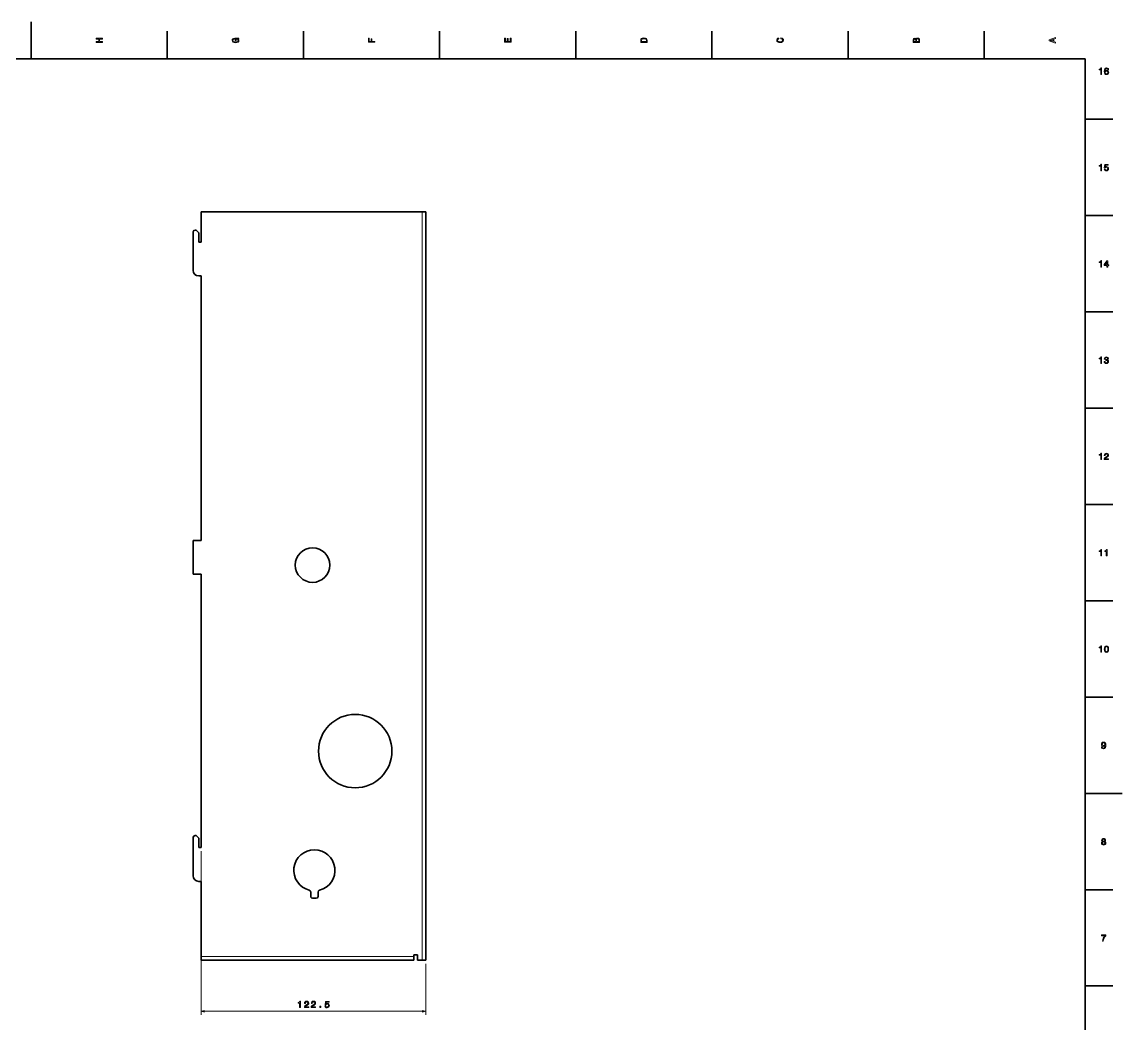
# Model space of a CAD drawing. Extents: x 0 to 1189, y 0 to 841.
# Drawn here: x 590 to 1189, y 295 to 841 of the extents above; entities that cross this region are included whole.
import ezdxf

# ---------------------------------------------------------------- set-up
doc = ezdxf.new("R2010")
doc.units = 0

msp = doc.modelspace()

# ---------------------------------------------------------------- linework, layer by layer
at = {"color": 7, "lineweight": 35}
for p, q in [((594.5, 821), (594.5, 841)), ((1169, 821), (20, 821)), ((1169, 20), (1169, 821)), ((687.099426, 737.548767), (807.599426, 737.548767)), ((809.599426, 329.548767), (809.599426, 737.548767)), ((682.799438, 705.548767), (682.799438, 726.548767)), ((687.099426, 625.787231), (687.099426, 702.548767)), ((687.099426, 558.436279), (687.099426, 585.128418)), ((687.099426, 501.048767), (687.099426, 539.936279)), ((687.099426, 391.048767), (687.099426, 482.548767)), ((1169, 420.5), (1189, 420.5)), ((682.799438, 375.548767), (682.799438, 396.548767)), ((687.099426, 331.548767), (687.099426, 372.548767)), ((687.099426, 329.548767), (803.099426, 329.548767))]:
    msp.add_line(p, q, dxfattribs=at)
at = {"color": 7, "lineweight": 35, "ltscale": 0.375}
for p, q in [((668.700012, 821), (668.700012, 836)), ((742.900024, 821), (742.900024, 836)), ((817.099976, 821), (817.099976, 836)), ((891.299988, 821), (891.299988, 836)), ((965.5, 821), (965.5, 836)), ((1039.699951, 821), (1039.699951, 836)), ((1113.900024, 821), (1113.900024, 836)), ((1169, 788), (1184, 788)), ((1169, 735.5), (1184, 735.5)), ((1169, 683), (1184, 683)), ((1169, 630.5), (1184, 630.5)), ((1169, 578), (1184, 578)), ((1169, 525.5), (1184, 525.5)), ((1169, 473), (1184, 473)), ((1169, 368), (1184, 368)), ((1169, 315.5), (1184, 315.5))]:
    msp.add_line(p, q, dxfattribs=at)
at = {"color": 7, "lineweight": 35, "ltscale": 0.025}
for p, q in [((687.099426, 736.548767), (687.099426, 737.548767)), ((803.099426, 331.548767), (803.099426, 332.548767))]:
    msp.add_line(p, q, dxfattribs=at)
at = {"color": 7, "lineweight": 13}
for p, q in [((807.599426, 329.548767), (807.599426, 737.548767)), ((687.099426, 389.048767), (687.099426, 299.713501)), ((687.099426, 331.548767), (803.099426, 331.548767)), ((809.599426, 327.548767), (809.599426, 299.713501)), ((687.099426, 301.713501), (809.599426, 301.713501))]:
    msp.add_line(p, q, dxfattribs=at)
at = {"color": 7, "lineweight": 35, "ltscale": 0.05}
for p, q in [((809.599426, 737.548767), (807.599426, 737.548767)), ((684.385193, 727.548767), (685.799438, 726.134583)), ((747.849426, 363.348755), (749.849426, 363.348755)), ((687.099426, 329.548767), (687.099426, 331.548767)), ((803.099426, 332.548767), (805.099426, 332.548767)), ((803.099426, 329.548767), (803.099426, 331.548767)), ((809.599426, 329.548767), (807.599426, 329.548767))]:
    msp.add_line(p, q, dxfattribs=at)
at = {"color": 7, "lineweight": 35, "ltscale": 0.3875}
msp.add_line((687.099426, 721.048767), (687.099426, 736.548767), dxfattribs=at)
at = {"color": 7, "lineweight": 35, "ltscale": 0.014644}
for p, q in [((683.799438, 727.548767), (684.385193, 727.548767)), ((683.799438, 397.548767), (684.385193, 397.548767))]:
    msp.add_line(p, q, dxfattribs=at)
at = {"color": 7, "lineweight": 35, "ltscale": 0.127145}
for p, q in [((685.799438, 726.134583), (685.799438, 721.048767)), ((685.799438, 396.134552), (685.799438, 391.048767))]:
    msp.add_line(p, q, dxfattribs=at)
at = {"color": 7, "lineweight": 35, "ltscale": 0.0325}
for p, q in [((685.799438, 721.048767), (687.099426, 721.048767)), ((685.799438, 702.548767), (687.099426, 702.548767)), ((685.799438, 391.048767), (687.099426, 391.048767)), ((685.799438, 372.548767), (687.099426, 372.548767))]:
    msp.add_line(p, q, dxfattribs=at)
at = {"color": 7, "lineweight": 35, "ltscale": 0.368462}
msp.add_line((687.099426, 611.048767), (687.099426, 625.787231), dxfattribs=at)
at = {"color": 7, "lineweight": 35, "ltscale": 0.4625}
for p, q in [((687.099426, 592.548767), (687.099426, 611.048767)), ((682.799438, 539.936279), (682.799438, 558.436279)), ((687.099426, 482.548767), (687.099426, 501.048767))]:
    msp.add_line(p, q, dxfattribs=at)
at = {"color": 7, "lineweight": 35, "ltscale": 0.185509}
msp.add_line((687.099426, 585.128418), (687.099426, 592.548767), dxfattribs=at)
at = {"color": 7, "lineweight": 35, "ltscale": 0.1075}
for p, q in [((682.799438, 558.436279), (687.099426, 558.436279)), ((682.799438, 539.936279), (687.099426, 539.936279))]:
    msp.add_line(p, q, dxfattribs=at)
at = {"color": 7, "lineweight": 35, "ltscale": 0.050001}
msp.add_line((684.385193, 397.548767), (685.799438, 396.134552), dxfattribs=at)
at = {"color": 7, "lineweight": 35, "ltscale": 0.059365}
for p, q in [((746.849426, 366.723358), (746.849426, 364.348755)), ((750.849426, 364.348755), (750.849426, 366.723358))]:
    msp.add_line(p, q, dxfattribs=at)
at = {"color": 7, "lineweight": 35, "ltscale": 0.075}
msp.add_line((805.099426, 329.548767), (805.099426, 332.548767), dxfattribs=at)
at = {"color": 7, "lineweight": 35, "ltscale": 0.0625}
msp.add_line((807.599426, 329.548767), (805.099426, 329.548767), dxfattribs=at)
at = {"color": 7, "lineweight": 13}
for points in [[(633.433167, 829.829956), (633.433167, 830.299011), (631.789063, 830.299011), (631.789063, 831.700989), (633.433167, 831.700989), (633.433167, 832.164978), (629.933167, 832.164978), (629.933167, 831.700989), (631.360413, 831.700989), (631.360413, 830.299011), (629.933167, 830.299011), (629.933167, 829.829956)], [(707.164185, 831.922913), (707.633179, 832.008667), (707.633179, 832.260803), (705.741943, 832.260803), (705.741943, 830.984863), (706.170654, 830.984863), (706.170654, 831.771606), (706.200928, 831.771606), (706.664856, 831.711121), (707.007813, 831.549744), (707.22467, 831.302612), (707.295288, 830.994934), (707.204529, 830.652039), (706.93219, 830.384705), (706.483337, 830.213257), (705.868042, 830.152771), (705.257813, 830.208191), (704.80896, 830.3797), (704.536621, 830.652039), (704.440796, 831.020203), (704.491272, 831.272339), (704.632446, 831.479126), (704.869507, 831.630432), (705.187195, 831.716125), (705.187195, 832.215454), (704.703064, 832.08429), (704.339966, 831.837158), (704.118042, 831.489197), (704.037354, 831.050415), (704.163452, 830.475525), (704.531616, 830.041809), (705.111572, 829.764404), (705.883179, 829.668579), (706.659851, 829.764404), (707.239807, 830.041809), (707.607971, 830.450317), (707.729004, 830.964722), (707.68866, 831.252197), (707.587769, 831.509399), (707.411255, 831.731262)], [(781.833191, 829.966125), (781.833191, 830.435181), (780.224426, 830.435181), (780.224426, 831.907776), (779.805786, 831.907776), (779.805786, 830.435181), (778.756836, 830.435181), (778.756836, 832.245667), (778.333191, 832.245667), (778.333191, 829.966125)], [(856.033203, 829.940918), (856.033203, 832.159973), (855.609558, 832.159973), (855.609558, 830.404907), (854.424438, 830.404907), (854.424438, 831.968323), (854.005798, 831.968323), (854.005798, 830.404907), (852.956848, 830.404907), (852.956848, 832.119629), (852.533203, 832.119629), (852.533203, 829.940918)], [(926.733215, 830.994934), (926.733215, 829.829956), (930.233215, 829.829956), (930.233215, 830.994934), (930.122253, 831.544678), (929.784363, 831.953186), (929.23468, 832.205322), (928.483215, 832.296143), (927.716675, 832.215454), (927.414063, 832.114563), (927.171997, 831.973328), (926.844177, 831.564819), (926.763489, 831.297546)], [(927.151794, 830.959656), (927.227478, 831.342957), (927.459412, 831.605164), (927.872986, 831.761536), (928.483215, 831.811951), (929.073303, 831.75647), (929.486816, 831.600159), (929.733948, 831.332886), (929.814636, 830.959656), (929.814636, 830.299011), (927.151794, 830.299011)], [(1003.132019, 831.817017), (1003.555664, 831.716125), (1003.858215, 831.549744), (1004.044861, 831.317749), (1004.105347, 831.04541), (1004.014587, 830.71759), (1003.742249, 830.460388), (1003.298462, 830.28894), (1002.683167, 830.233459), (1002.072937, 830.28894), (1001.624084, 830.455322), (1001.351746, 830.712524), (1001.25592, 831.04541), (1001.306335, 831.287476), (1001.447571, 831.494263), (1001.6745, 831.65564), (1001.987183, 831.766602), (1001.987183, 832.245667), (1001.508118, 832.09436), (1001.144958, 831.832153), (1000.91803, 831.47406), (1000.837341, 831.04541), (1000.96344, 830.510803), (1001.316467, 830.102295), (1001.896423, 829.840088), (1002.683167, 829.749268), (1003.46991, 829.840088), (1004.049866, 830.102295), (1004.407959, 830.510803), (1004.528992, 831.04541), (1004.433167, 831.514404), (1004.165894, 831.892639), (1003.727112, 832.159973), (1003.132019, 832.301147)], [(1076.742065, 831.630432), (1076.449585, 831.983459), (1076.25293, 832.074219), (1076.010864, 832.104492), (1075.632568, 832.03894), (1075.360229, 831.842224), (1075.193848, 831.524475), (1075.133301, 831.080688), (1075.133301, 829.835022), (1078.633301, 829.835022), (1078.633301, 831.151306), (1078.562744, 831.6203), (1078.355957, 831.968323), (1078.028076, 832.185181), (1077.584351, 832.260803), (1077.286743, 832.215454), (1077.039673, 832.09436), (1076.858032, 831.897705)], [(1076.585693, 830.984863), (1076.585693, 830.299011), (1075.55188, 830.299011), (1075.55188, 831.025208), (1075.582153, 831.297546), (1075.672974, 831.489197), (1075.829224, 831.605164), (1076.061279, 831.645569), (1076.293213, 831.600159), (1076.45459, 831.479126), (1076.555542, 831.272339)], [(1078.214722, 831.095825), (1078.214722, 830.299011), (1077.009399, 830.299011), (1077.009399, 831.050415), (1077.044678, 831.368164), (1077.150635, 831.595093), (1077.332153, 831.731262), (1077.59436, 831.776672), (1077.871826, 831.731262), (1078.063477, 831.605164), (1078.179443, 831.393372)], [(1152.833252, 829.466858), (1152.833252, 829.930847), (1151.804443, 830.299011), (1151.804443, 831.695984), (1152.833252, 832.064148), (1152.833252, 832.538208), (1149.328247, 831.257202), (1149.328247, 830.742798)], [(1151.375732, 830.460388), (1149.83252, 831), (1151.375732, 831.539612)], [(1177.391235, 812.416809), (1177.850098, 812.416809), (1177.850098, 815.942017), (1177.507202, 815.942017), (1177.416382, 815.634399), (1177.234863, 815.427612), (1176.95752, 815.30658), (1176.574219, 815.266235), (1176.574219, 814.908142), (1177.391235, 814.908142)], [(1181.728394, 814.973755), (1181.632568, 815.382202), (1181.410645, 815.684814), (1181.067749, 815.876465), (1180.623901, 815.942017), (1180.326416, 815.906738), (1180.069214, 815.810913), (1179.842285, 815.654541), (1179.650635, 815.432678), (1179.499268, 815.155273), (1179.388306, 814.817383), (1179.317749, 814.418945), (1179.297607, 813.970093), (1179.378296, 813.253967), (1179.625366, 812.734558), (1180.023804, 812.421875), (1180.568481, 812.315918), (1181.057617, 812.406738), (1181.430908, 812.643738), (1181.672974, 813.016968), (1181.758667, 813.491028), (1181.672974, 813.970093), (1181.440918, 814.338257), (1181.082886, 814.570251), (1180.639038, 814.65094), (1180.159912, 814.55011), (1179.80188, 814.262634), (1179.877563, 814.817383), (1180.03894, 815.21582), (1180.286011, 815.45282), (1180.629028, 815.533508), (1180.881104, 815.493164), (1181.072754, 815.387268), (1181.198853, 815.210754), (1181.264404, 814.973755)], [(1181.269409, 813.485962), (1181.213989, 813.168274), (1181.072754, 812.926147), (1180.845825, 812.764771), (1180.563354, 812.714355), (1180.265869, 812.764771), (1180.03894, 812.921143), (1179.8927, 813.163208), (1179.84729, 813.480957), (1179.897705, 813.79364), (1180.03894, 814.03064), (1180.270874, 814.181946), (1180.583618, 814.237427), (1180.855957, 814.181946), (1181.072754, 814.035706), (1181.213989, 813.798645)], [(1177.391235, 759.916809), (1177.850098, 759.916809), (1177.850098, 763.442017), (1177.507202, 763.442017), (1177.416382, 763.134399), (1177.234863, 762.927612), (1176.95752, 762.80658), (1176.574219, 762.766235), (1176.574219, 762.408142), (1177.391235, 762.408142)], [(1179.267334, 760.829651), (1179.378296, 760.416077), (1179.625366, 760.093323), (1179.988525, 759.891602), (1180.452515, 759.815918), (1180.961792, 759.906738), (1181.360229, 760.15387), (1181.612427, 760.547241), (1181.708252, 761.051514), (1181.622437, 761.520569), (1181.380371, 761.888733), (1181.002197, 762.125732), (1180.512939, 762.211487), (1180.134766, 762.15094), (1179.842285, 761.984558), (1179.983398, 762.927612), (1181.516602, 762.927612), (1181.516602, 763.341187), (1179.645508, 763.341187), (1179.368164, 761.485229), (1179.771606, 761.485229), (1180.064087, 761.72229), (1180.437378, 761.808044), (1180.760132, 761.752563), (1181.007202, 761.591187), (1181.163574, 761.344055), (1181.218994, 761.026306), (1181.163574, 760.708618), (1181.002197, 760.461487), (1180.755005, 760.305115), (1180.437378, 760.249634), (1180.170044, 760.284973), (1179.963257, 760.40094), (1179.812012, 760.58252), (1179.736328, 760.829651)], [(1177.391235, 707.416809), (1177.850098, 707.416809), (1177.850098, 710.942017), (1177.507202, 710.942017), (1177.416382, 710.634399), (1177.234863, 710.427612), (1176.95752, 710.30658), (1176.574219, 710.266235), (1176.574219, 709.908142), (1177.391235, 709.908142)], [(1180.79541, 707.416809), (1181.249268, 707.416809), (1181.249268, 708.284241), (1181.748535, 708.284241), (1181.748535, 708.687683), (1181.249268, 708.687683), (1181.249268, 710.841187), (1180.790405, 710.841187), (1179.257202, 708.728027), (1179.257202, 708.284241), (1180.79541, 708.284241)], [(1179.680908, 708.687683), (1180.79541, 710.256165), (1180.79541, 708.687683)], [(1177.391235, 654.916809), (1177.850098, 654.916809), (1177.850098, 658.442017), (1177.507202, 658.442017), (1177.416382, 658.134399), (1177.234863, 657.927612), (1176.95752, 657.80658), (1176.574219, 657.766235), (1176.574219, 657.408142), (1177.391235, 657.408142)], [(1179.24707, 656.016235), (1179.24707, 655.980957), (1179.327881, 655.496765), (1179.564819, 655.133667), (1179.93811, 654.901672), (1180.432251, 654.815918), (1180.956787, 654.901672), (1181.350098, 655.123596), (1181.602295, 655.476624), (1181.693115, 655.930481), (1181.65271, 656.228027), (1181.541748, 656.470093), (1181.360229, 656.656738), (1181.118164, 656.792908), (1181.445923, 657.065247), (1181.562012, 657.498962), (1181.486328, 657.892334), (1181.269409, 658.18988), (1180.916382, 658.376465), (1180.432251, 658.442017), (1179.978394, 658.361328), (1179.630371, 658.139404), (1179.403442, 657.786377), (1179.327881, 657.317383), (1179.327881, 657.282104), (1179.776611, 657.282104), (1179.817017, 657.604858), (1179.94812, 657.836853), (1180.159912, 657.978027), (1180.45752, 658.028503), (1180.719727, 657.988159), (1180.911377, 657.882202), (1181.027344, 657.710754), (1181.072754, 657.47876), (1181.027344, 657.231628), (1180.906372, 657.065247), (1180.69458, 656.964355), (1180.407104, 656.934082), (1180.210327, 656.939148), (1180.210327, 656.54071), (1180.45752, 656.550842), (1180.775269, 656.505432), (1181.012207, 656.384399), (1181.153442, 656.187683), (1181.203857, 655.930481), (1181.148438, 655.638), (1181.002197, 655.421143), (1180.770142, 655.284973), (1180.462524, 655.239563), (1180.144775, 655.289978), (1179.912842, 655.441284), (1179.766602, 655.68335), (1179.71106, 656.016235)], [(1177.391235, 602.416809), (1177.850098, 602.416809), (1177.850098, 605.942017), (1177.507202, 605.942017), (1177.416382, 605.634399), (1177.234863, 605.427612), (1176.95752, 605.30658), (1176.574219, 605.266235), (1176.574219, 604.908142), (1177.391235, 604.908142)], [(1179.287476, 602.416809), (1181.693115, 602.416809), (1181.693115, 602.850525), (1179.791748, 602.850525), (1179.897705, 603.087585), (1180.079224, 603.284241), (1180.639038, 603.642334), (1180.936646, 603.79364), (1181.269409, 604.010498), (1181.50647, 604.262634), (1181.6427, 604.560181), (1181.693115, 604.898071), (1181.607422, 605.321716), (1181.370361, 605.654541), (1181.007202, 605.866394), (1180.538208, 605.942017), (1180.054077, 605.856262), (1179.685913, 605.619263), (1179.448853, 605.241028), (1179.368164, 604.74176), (1179.368164, 604.671143), (1179.827148, 604.671143), (1179.827148, 604.711487), (1179.872437, 605.054443), (1180.008667, 605.30658), (1180.225464, 605.467957), (1180.512939, 605.523438), (1180.805542, 605.473022), (1181.022339, 605.346924), (1181.163574, 605.150269), (1181.213989, 604.903137), (1181.178711, 604.671143), (1181.082886, 604.474426), (1180.921509, 604.302979), (1180.699585, 604.151672), (1180.401978, 603.990295), (1179.907837, 603.677612), (1179.559814, 603.344788), (1179.353027, 602.941284), (1179.287476, 602.431946)], [(1177.391235, 549.916809), (1177.850098, 549.916809), (1177.850098, 553.442017), (1177.507202, 553.442017), (1177.416382, 553.134399), (1177.234863, 552.927612), (1176.95752, 552.80658), (1176.574219, 552.766235), (1176.574219, 552.408142), (1177.391235, 552.408142)], [(1180.427246, 549.916809), (1180.88623, 549.916809), (1180.88623, 553.442017), (1180.543213, 553.442017), (1180.452515, 553.134399), (1180.270874, 552.927612), (1179.99353, 552.80658), (1179.610229, 552.766235), (1179.610229, 552.408142), (1180.427246, 552.408142)], [(1177.391235, 497.416779), (1177.850098, 497.416779), (1177.850098, 500.941986), (1177.507202, 500.941986), (1177.416382, 500.634369), (1177.234863, 500.427582), (1176.95752, 500.306549), (1176.574219, 500.266205), (1176.574219, 499.908142), (1177.391235, 499.908142)], [(1179.302612, 499.126434), (1179.378296, 498.334656), (1179.615234, 497.769806), (1179.99353, 497.42688), (1180.518066, 497.315918), (1181.037476, 497.42688), (1181.415771, 497.769806), (1181.647705, 498.334656), (1181.728394, 499.126434), (1181.647705, 499.913177), (1181.55188, 500.225861), (1181.415771, 500.483063), (1181.037476, 500.825989), (1180.518066, 500.941986), (1179.99353, 500.825989), (1179.615234, 500.478027), (1179.378296, 499.913177)], [(1179.786743, 499.126434), (1179.827148, 499.736664), (1179.953125, 500.175415), (1180.180176, 500.432617), (1180.518066, 500.523407), (1180.85083, 500.432617), (1181.077881, 500.175415), (1181.203857, 499.736664), (1181.244263, 499.126434), (1181.203857, 498.511169), (1181.077881, 498.072388), (1180.85083, 497.815186), (1180.518066, 497.729462), (1180.180176, 497.815186), (1179.953125, 498.072388), (1179.827148, 498.511169)], [(1177.789551, 445.78421), (1177.865234, 445.385803), (1178.082031, 445.078156), (1178.425049, 444.886505), (1178.878906, 444.815918), (1179.176514, 444.851227), (1179.443726, 444.941986), (1179.670654, 445.098328), (1179.862305, 445.320251), (1180.013672, 445.597626), (1180.124634, 445.940552), (1180.190186, 446.333923), (1180.215332, 446.787811), (1180.129639, 447.498901), (1179.882568, 448.018372), (1179.489136, 448.331055), (1178.949463, 448.441986), (1178.455322, 448.351227), (1178.082031, 448.109131), (1177.839966, 447.735931), (1177.759277, 447.266937), (1177.839966, 446.782776), (1178.077026, 446.414612), (1178.430054, 446.182617), (1178.878906, 446.106995), (1179.353027, 446.202789), (1179.71106, 446.4953), (1179.630371, 445.935516), (1179.468994, 445.537109), (1179.221802, 445.300049), (1178.883911, 445.224426), (1178.621704, 445.259705), (1178.430054, 445.370667), (1178.303955, 445.54718), (1178.25354, 445.78421)], [(1178.248535, 447.271973), (1178.29895, 447.584656), (1178.440186, 447.831757), (1178.662109, 447.988098), (1178.949463, 448.043579), (1179.24707, 447.988098), (1179.473999, 447.831757), (1179.615234, 447.589691), (1179.670654, 447.277008), (1179.615234, 446.95929), (1179.473999, 446.72226), (1179.242065, 446.575989), (1178.934326, 446.525574), (1178.656982, 446.575989), (1178.440186, 446.72226), (1178.29895, 446.954254)], [(1178.374634, 394.302948), (1178.117432, 394.161743), (1177.940918, 393.965057), (1177.829956, 393.717926), (1177.794556, 393.42038), (1177.875366, 392.971527), (1178.1073, 392.623566), (1178.485596, 392.401642), (1179, 392.315918), (1179.509277, 392.401642), (1179.887573, 392.623566), (1180.119507, 392.971527), (1180.205322, 393.42038), (1180.164917, 393.717926), (1180.059082, 393.965057), (1179.877441, 394.161743), (1179.625366, 394.302948), (1179.827026, 394.423981), (1179.968262, 394.590424), (1180.053955, 394.792145), (1180.084229, 395.039246), (1180.00354, 395.397339), (1179.791748, 395.684784), (1179.448853, 395.871399), (1179, 395.941986), (1178.546021, 395.871399), (1178.203125, 395.684784), (1177.986206, 395.397339), (1177.910645, 395.039246), (1177.935791, 394.792145), (1178.021606, 394.590424)], [(1178.278809, 393.430481), (1178.324097, 393.697754), (1178.470459, 393.899475), (1178.697388, 394.030609), (1179, 394.075989), (1179.297485, 394.030609), (1179.524414, 393.899475), (1179.670654, 393.697754), (1179.721069, 393.430481), (1179.670654, 393.143005), (1179.524414, 392.926147), (1179.297485, 392.784943), (1179, 392.739532), (1178.697388, 392.784943), (1178.470459, 392.926147), (1178.324097, 393.143005)], [(1178.389771, 394.998901), (1178.430054, 395.220825), (1178.551147, 395.392273), (1178.742798, 395.498199), (1179, 395.538544), (1179.252075, 395.498199), (1179.443726, 395.392273), (1179.564819, 395.220825), (1179.610229, 394.998901), (1179.564819, 394.771973), (1179.443726, 394.595459), (1179.252075, 394.479462), (1179, 394.444153), (1178.742798, 394.484497), (1178.551147, 394.595459), (1178.430054, 394.771973)], [(1178.29895, 339.916779), (1178.80835, 339.916779), (1178.974731, 340.748901), (1179.267212, 341.525574), (1179.680786, 342.246735), (1180.220459, 342.922546), (1180.220459, 343.341125), (1177.819824, 343.341125), (1177.819824, 342.882202), (1179.736206, 342.882202), (1179.181519, 342.201355), (1178.762939, 341.490265), (1178.470459, 340.733795)], [(740.786621, 303.713501), (741.245544, 303.713501), (741.245544, 307.238708), (740.902588, 307.238708), (740.811829, 306.931091), (740.630249, 306.724304), (740.352905, 306.603271), (739.969604, 306.562927), (739.969604, 306.204865), (740.786621, 306.204865)], [(743.382874, 303.713501), (745.788452, 303.713501), (745.788452, 304.147217), (743.887207, 304.147217), (743.993103, 304.384247), (744.174683, 304.580933), (744.734436, 304.938995), (745.031982, 305.090302), (745.364868, 305.307159), (745.601868, 305.559326), (745.738037, 305.856873), (745.788452, 306.194763), (745.702759, 306.618408), (745.465698, 306.951263), (745.1026, 307.163055), (744.633545, 307.238708), (744.149414, 307.152985), (743.78125, 306.915955), (743.54425, 306.53772), (743.463562, 306.038422), (743.463562, 305.967834), (743.922485, 305.967834), (743.922485, 306.008179), (743.967896, 306.351105), (744.104065, 306.603271), (744.320923, 306.764648), (744.608398, 306.820129), (744.900879, 306.769684), (745.117737, 306.643616), (745.258911, 306.44693), (745.309387, 306.199799), (745.274048, 305.967834), (745.178223, 305.771149), (745.016846, 305.59967), (744.794983, 305.448364), (744.497437, 305.286987), (744.003174, 304.974304), (743.655212, 304.641449), (743.448425, 304.238007), (743.382874, 303.728638)], [(747.118896, 303.713501), (749.524536, 303.713501), (749.524536, 304.147217), (747.62323, 304.147217), (747.729126, 304.384247), (747.910645, 304.580933), (748.470459, 304.938995), (748.768005, 305.090302), (749.100891, 305.307159), (749.337891, 305.559326), (749.47406, 305.856873), (749.524536, 306.194763), (749.438782, 306.618408), (749.201721, 306.951263), (748.838623, 307.163055), (748.369629, 307.238708), (747.885437, 307.152985), (747.517334, 306.915955), (747.280273, 306.53772), (747.199585, 306.038422), (747.199585, 305.967834), (747.658508, 305.967834), (747.658508, 306.008179), (747.703918, 306.351105), (747.840088, 306.603271), (748.056946, 306.764648), (748.34436, 306.820129), (748.636902, 306.769684), (748.85376, 306.643616), (748.994995, 306.44693), (749.04541, 306.199799), (749.010132, 305.967834), (748.914307, 305.771149), (748.752869, 305.59967), (748.531006, 305.448364), (748.233459, 305.286987), (747.739197, 304.974304), (747.391235, 304.641449), (747.184448, 304.238007), (747.118896, 303.728638)], [(754.57074, 304.626312), (754.681702, 304.212769), (754.928833, 303.890015), (755.291931, 303.688293), (755.75592, 303.61264), (756.265259, 303.7034), (756.663696, 303.950531), (756.915894, 304.343903), (757.011658, 304.848236), (756.925964, 305.317261), (756.683838, 305.685394), (756.305664, 305.922424), (755.816406, 306.008179), (755.438171, 305.947662), (755.145691, 305.781219), (755.286865, 306.724304), (756.820068, 306.724304), (756.820068, 307.137848), (754.948975, 307.137848), (754.671631, 305.281952), (755.075073, 305.281952), (755.367554, 305.518982), (755.740784, 305.604706), (756.063538, 305.549225), (756.310669, 305.387848), (756.467041, 305.140747), (756.522461, 304.822998), (756.467041, 304.50528), (756.305664, 304.258179), (756.058533, 304.101837), (755.740784, 304.046356), (755.473511, 304.081665), (755.266724, 304.197662), (755.115417, 304.379211), (755.039795, 304.626312)], [(751.737488, 303.713501), (752.433472, 303.713501), (752.433472, 304.464935), (751.737488, 304.464935)]]:
    msp.add_lwpolyline(points, close=True, dxfattribs=at)
for points in [[(689.03125, 302.23114), (687.099426, 301.713501), (689.03125, 301.195862)], [(807.667603, 301.195862), (809.599426, 301.713501), (807.667603, 302.23114)]]:
    msp.add_lwpolyline(points, dxfattribs=at)
at = {"color": 7, "lineweight": 35}
for centre, radius in [((747.849426, 544.936279), 9.4), ((771.099426, 443.548767), 20)]:
    msp.add_circle(centre, radius, dxfattribs=at)
for centre, radius, start, end in [((683.799561, 726.548645), 1.000026, 90.006956, 179.992806), ((685.799561, 705.54895), 3.000221, 180.003287, 269.996992), ((685.799622, 705.54895), 3.000233, 180.003178, 269.99661), ((683.799561, 396.548645), 1.000026, 90.006956, 179.992806), ((748.849854, 378.549103), 11.200525, 284.236823, 255.759681), ((685.799561, 375.54895), 3.000221, 180.003287, 269.996992), ((685.799622, 375.54892), 3.000233, 180.003178, 269.99661), ((745.849365, 366.723328), 1.000036, 0.002727, 75.761053), ((751.849487, 366.723297), 1.000036, 104.237853, 179.99618), ((747.849548, 364.348907), 1.000026, 180.007194, 269.993044), ((749.849304, 364.348877), 1.000026, 270.007197, 359.993045)]:
    msp.add_arc(centre, radius, start, end, dxfattribs=at)

doc.saveas('drawing.dxf')
